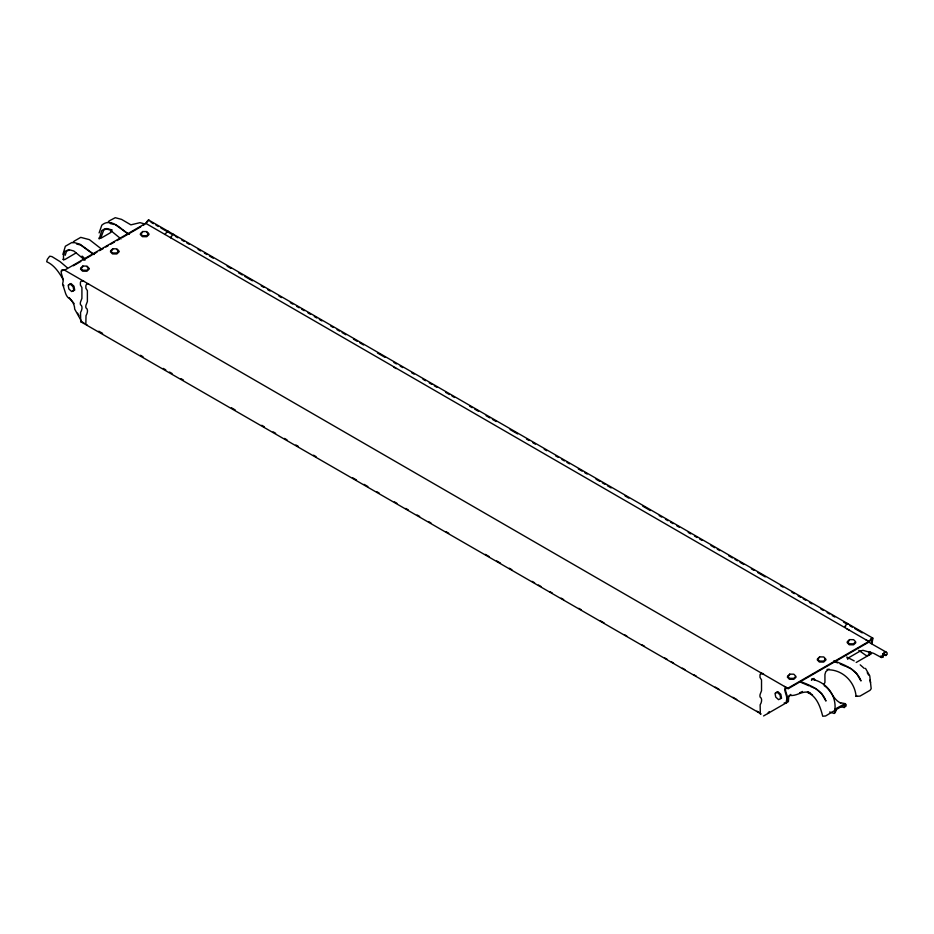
<?xml version="1.0" encoding="UTF-8"?>
<svg xmlns="http://www.w3.org/2000/svg" width="934" height="934" viewBox="0 0 934 934"><rect width="100%" height="100%" fill="white"/><g stroke="black" fill="none" stroke-linecap="round" stroke-linejoin="round"><path stroke-width="1.4" d="M784.175 702.952L786.837 702.707L787.245 697.64L789.627 695.363C795.698 696.437 800.683 691.872 806.509 692.047C816.666 695.632 820.286 706.723 822.714 716.226L825.633 715.969L834.809 710.435C836.969 695.596 826.263 681.598 811.564 679.322M788.366 701.819L788.775 696.752L790.806 694.406M869.169 651.547L868.854 655.353L866.203 655.586L858.766 650.333M870.395 654.465L870.593 651.932M99.097 232.94L101.818 225.152C111.333 216.98 121.327 229.717 129.067 234.329M62.858 254.468L65.357 246.249L71.766 242.548L73.728 242.478L79.787 244.101L94.112 254.48M768.892 712.875L769.231 711.603M848.831 657.629L860.483 650.905L862.969 650.321L873.722 653.368L881.357 657.489L884.288 652.014L886.646 652.376L887.3 654.057L885.864 655.493L882.7 653.672M881.357 657.489L882.793 657.256L884.37 653.718L885.864 655.493M811.483 680.349L811.856 679.111L814.016 678.481L814.962 680.15M61.667 271.42L61.854 270.813A1.845 1.062 -60 0 1 63.045 270.089L63.22 270.195M65.17 255.297L66.524 251.234L69.151 250.078M111.286 232.006L112.045 229.799M111.438 229.729L110.224 232.858L100.685 238.368L103.627 230.313L106.745 228.515L110.375 229.484M871.352 643.584L872.146 638.599A1.845 1.062 -60 0 0 870.955 639.241L869.391 641.798L788.273 688.638L786.708 687.891A1.845 1.062 -60 0 0 785.506 688.615C785.015 692.97 789.032 696.425 786.86 701.411A3.257 1.88 60 0 1 786.183 702.893L763.58 715.946M871.889 643.538L872.905 638.658A1.623 0.934 -60 0 0 871.761 637.992L869.391 641.133L788.273 687.973L785.903 687.564A1.623 0.934 -60 0 0 784.747 689.561C785.12 693.693 787.969 696.997 786.288 701.738A3.257 1.88 60 0 1 785.611 703.22M768.565 712.409L767.69 713.564M824.08 684.062L824.932 682.439L824.932 674.395L825.796 671.674L827.956 669.818C842.596 669.585 854.89 681.867 856.069 696.332L860.016 696.099L870.009 690.331L871.189 688.708L869.764 675.866L865.491 668.359M146.299 223.471L147.292 221.44A1.845 1.062 -60 0 1 148.494 220.798M171.062 237.773L171.494 237.049M845.2 626.983L845.632 626.259M108.029 222.631L109.021 220.996L115.256 217.692L121.548 219.385L130.888 224.849L139.995 222.666L143.346 223.565M73.004 242.793L74.148 241.17L80.744 237.364L89.43 239.653L100.545 248.304M856.069 696.332L856.688 695.655M834.938 713.027L836.654 709.326L844.523 704.785L845.352 705.1L844.336 707.598L840.904 706.641M82.741 266.844L80.499 268.992L82.589 271.187L86.92 271.234L89.174 269.085L87.072 266.902M111.146 251.012L112.64 249.588M142.54 232.321L140.287 234.469L142.388 236.664L146.72 236.711L148.961 234.562L146.871 232.379M789.604 674.943L787.362 677.092L789.452 679.287L793.783 679.333L796.025 677.197M818.756 658.4L817.25 659.824L819.351 662.019L823.683 662.078L825.925 659.929L824.535 658.47M849.391 640.432L847.15 642.569L849.239 644.764L853.583 644.81L855.824 642.674M165.014 234.469L167.384 231.328A1.623 0.934 -60 0 1 168.529 231.994M170.49 237.633L172.86 234.492A1.623 0.934 -60 0 1 174.004 235.158M844.628 626.842L846.998 623.702A1.623 0.934 -60 0 1 848.154 624.367M84.083 323.094L81.783 321.775L74.697 309.131A11.675 9.538 60 0 0 67.995 297.537A10.087 8.243 60 0 1 65.555 293.288L63.302 286.201A3.257 1.88 60 0 1 62.625 283.936C64.318 279.196 61.469 275.892 61.095 271.759A1.623 0.934 -60 0 1 62.239 269.763L64.609 270.171L145.727 223.331L148.097 220.19A1.623 0.934 -60 0 1 149.253 220.856M73.342 265.793L80.838 261.462M83.324 260.026L92.069 254.982M94.556 253.534L97.054 252.098M99.553 250.662L103.3 248.491M105.799 247.055L108.286 245.619M110.784 244.171L114.532 242.011M117.03 240.575L119.517 239.127M122.015 237.691L140.742 226.88M143.241 225.433L145.727 223.331L869.391 641.798L865.678 639.65M856.186 662.475L868.62 655.306M869.04 655.061L870.698 654.104A3.257 1.88 60 0 0 871.375 652.609M68.812 284.718L71.019 283.539L73.973 286.224L74.708 290.089L72.49 291.268M775.675 692.818L777.882 691.639L780.836 694.324L781.56 698.188L778.559 699.648L775.734 697.079L775.022 693.367L777.146 692.246L779.972 694.814L780.672 698.527M799.574 692.888L802.458 691.464M76.133 252.892L64.761 259.594L62.811 259.302M83.897 281.309L81.527 280.9A1.623 0.934 -60 0 0 80.382 282.897L80.417 285.103L81.912 287.497L81.912 298.378L80.534 301.939A5.137 2.965 -60 0 0 80.534 304.764A6.398 3.689 -60 0 1 80.534 312.493L80.709 321.705L761.14 713.985M763.51 673.671L761.14 673.274A1.623 0.934 -60 0 0 759.996 675.259L760.031 677.477L761.525 679.87L761.525 690.751L760.148 694.312A5.137 2.965 -60 0 0 760.148 697.138A6.398 3.689 -60 0 1 760.148 704.866L760.323 714.066M843.822 707.225L845.982 706.197L846.169 704.633L845.107 703.629L836.374 708.381L834.167 713.471L829.672 712M827.034 669.433L829.264 669.188M80.709 321.705L81.527 321.623M87.002 324.775L85.846 324.121L86.01 315.657A6.398 3.689 -60 0 0 86.01 307.928A5.137 2.965 -60 0 1 86.01 305.103L87.387 301.542L87.387 290.661L85.893 288.267L85.846 286.049A1.623 0.934 -60 0 1 87.002 284.064L88.053 283.644L88.87 284.426M111.415 223.331L110.06 223.413L114.287 224.545M845.107 703.629L840.086 702.683L840.705 703.057C832.883 699.484 831.283 689.887 824.185 685.638M76.576 243.972L80.768 245.093L93.715 254.503M854.213 660.898L846.799 657.046L847.815 659.381M846.659 666.806L851.026 668.674L856.618 673.624L860.996 680.956C856.688 669.129 844.546 664.95 833.875 660.77M810.619 686.502L816.106 688.848L821.733 693.834L825.971 701.06C821.932 689.759 810.537 685.404 800.263 681.505M834.868 661.751L837.541 662.895M840.215 664.051L845.562 666.339M799.924 681.913L809.276 685.93M807.571 691.709L810.233 692.888M869.951 642.896L886.646 652.376M148.669 220.039L872.753 638.085M150.969 222.222L153.445 223.658M155.92 225.082L158.395 226.518M160.87 227.943L168.295 232.239M169.042 232.659L171.564 234.119M175.358 236.314L177.88 237.761M181.675 239.956L184.196 241.416M186.718 242.875L189.252 244.334M198.09 249.436L200.623 250.896M204.406 253.079L206.939 254.538M209.461 255.998L213.256 258.193M227.149 266.213L230.931 268.397M238.52 272.775L242.303 274.958M244.836 276.417L252.413 280.795M261.251 285.897L263.785 287.357M267.568 289.552L270.101 291.011M278.939 296.113L281.461 297.572M290.311 302.674L292.832 304.134M296.627 306.317L299.149 307.776M301.67 309.236L304.204 310.695M307.987 312.89L310.52 314.349M314.303 316.533L316.836 317.992M319.358 319.451L321.891 320.911M330.729 326.013L333.251 327.472M337.046 329.655L339.567 331.115M342.101 332.574L345.884 334.769M353.472 339.147L357.255 341.33M359.788 342.79L363.571 344.973M377.464 352.994L385.053 357.372M393.891 362.485L396.413 363.933M400.207 366.128L402.729 367.587M411.579 372.689L414.101 374.149M422.95 379.251L425.472 380.71M429.266 382.905L431.788 384.364M434.31 385.812L436.843 387.271M445.681 392.385L449.476 394.568M451.998 396.028L454.531 397.487M469.685 406.243L472.207 407.703M474.741 409.15L478.523 411.345M486.112 415.723L489.895 417.907M492.428 419.366L496.211 421.549M510.104 429.582L517.693 433.948M526.531 439.062L529.053 440.521M532.847 442.704L535.369 444.164M544.218 449.266L546.74 450.725M555.578 455.827L558.112 457.286M561.894 459.481L564.428 460.941M566.95 462.4L569.483 463.859M578.321 468.961L582.115 471.145M584.637 472.604L587.159 474.063M596.009 479.165L599.791 481.36M602.325 482.82L604.847 484.279M607.38 485.738L611.163 487.922M625.056 495.942L628.851 498.137M642.744 506.158L650.321 510.536M659.171 515.638L661.692 517.097M665.487 519.281L668.008 520.74M670.542 522.199L673.064 523.659M676.858 525.842L679.38 527.301M688.218 532.415L690.751 533.874M694.534 536.058L697.068 537.517M699.589 538.976L702.123 540.436M710.961 545.538L714.755 547.721M717.277 549.18L719.799 550.64M728.648 555.753L732.431 557.937M734.965 559.396L737.486 560.855M740.02 562.315L743.803 564.498M751.38 568.876L753.913 570.335M757.696 572.519L765.273 576.897M780.439 585.653L782.961 587.112M791.81 592.214L794.332 593.674M798.126 595.857L800.648 597.316M803.17 598.776L805.703 600.235M809.486 602.43L812.02 603.878M820.858 608.991L823.391 610.451M827.174 612.634L829.707 614.093M832.229 615.553L834.751 617.012M843.6 622.114L847.383 624.309A1.845 1.062 -60 0 0 846.998 624.367M849.87 625.733L852.345 627.158M854.82 628.594L862.245 632.878M393.658 367.132L396.191 368.591M846.659 628.675L849.181 630.135M880.692 656.042L882.793 657.256M807.548 691.966L812.498 694.826M64.609 270.171L788.273 688.638L784.478 686.443M98.806 331.208L102.6 333.391M140.497 355.27L143.019 356.73M163.228 368.405L165.762 369.864M169.544 372.047L172.078 373.507M180.916 378.609L183.438 380.068M231.445 407.784L235.228 409.968M261.765 425.285L264.287 426.745M273.125 431.847L275.658 433.306M284.496 438.42L287.03 439.879M295.868 444.981L298.39 446.44M313.555 455.185L316.077 456.644M352.713 477.799L356.508 479.983M364.085 484.361L367.868 486.544M376.717 491.658L379.239 493.117M394.405 501.862L396.927 503.321M405.765 508.435L408.298 509.882M417.136 514.996L419.658 516.455M428.508 521.557L431.029 523.017M446.195 531.773L448.717 533.221M485.353 554.376L489.136 556.559M496.725 560.937L500.507 563.132M509.357 568.234L511.879 569.693M532.088 581.357L534.622 582.816M538.404 585.011L540.938 586.47M549.776 591.572L552.298 593.032M561.147 598.134L563.669 599.593M578.835 608.349L581.357 609.809M600.305 620.748L604.1 622.931M624.309 634.606L626.831 636.054M641.997 644.81L644.518 646.27M664.728 657.933L667.25 659.392M671.044 661.587L673.566 663.047M682.415 668.149L684.937 669.608M693.787 674.71L696.309 676.169M715.257 687.109L719.052 689.304M732.945 697.324L736.728 699.508M756.949 711.183L759.47 712.642M762.121 673.694L761.946 673.589A1.845 1.062 -60 0 0 761.14 673.939M122.249 229.694L128.659 234.352M115.688 224.919L121.175 228.912M67.166 267.638L60.033 261.602L51.989 256.617L49.712 256.196L47.354 259.29L46.7 261.73C54.394 265.151 59.192 272.635 63.197 279.616M860.214 664.833L864.23 668.394M69.104 297.537L74.101 303.597M82.075 256.079L83.967 257.772M121.011 238.952L110.095 229.998L105.052 228.643L101.759 230.546L99.214 238.976L99.191 237.796M85.006 260.201L73.786 250.977L68.777 249.635L64.773 251.468L63.465 255.799L63.594 259.956M116.972 249.635L119.062 251.83L116.82 253.966L112.489 253.92L110.399 251.725M867.231 672.69L868.562 674.967M77.58 313.159L78.946 315.529M870.009 680.01L870.535 682.614M834.786 709.256L834.809 710.435M63.874 285.874A3.257 1.88 60 0 1 63.512 285.103M870.803 652.936A3.257 1.88 60 0 1 870.126 654.43M82.822 266.05L80.674 268.105L82.682 270.206L86.839 270.253L88.987 268.198L86.99 266.097L82.822 266.05M112.722 248.794L110.574 250.849L112.582 252.951L116.738 252.997L118.887 250.942L116.878 248.841L112.722 248.794M142.622 231.527L140.474 233.582L142.47 235.683L146.638 235.73L148.786 233.675L146.778 231.574L142.622 231.527M789.685 674.15L787.537 676.204L789.545 678.306L793.702 678.364L795.85 676.309L793.842 674.196L789.685 674.15M819.585 656.894L817.437 658.949L819.445 661.05L823.601 661.097L825.749 659.042L823.741 656.941L819.585 656.894M849.485 639.627L847.325 641.681L849.333 643.783L853.489 643.841L855.649 641.786L853.641 639.685L849.485 639.627M70.284 284.146L68.17 285.267L68.871 288.968L71.696 291.548L73.821 290.416L73.109 286.715L70.284 284.146"/></g></svg>
